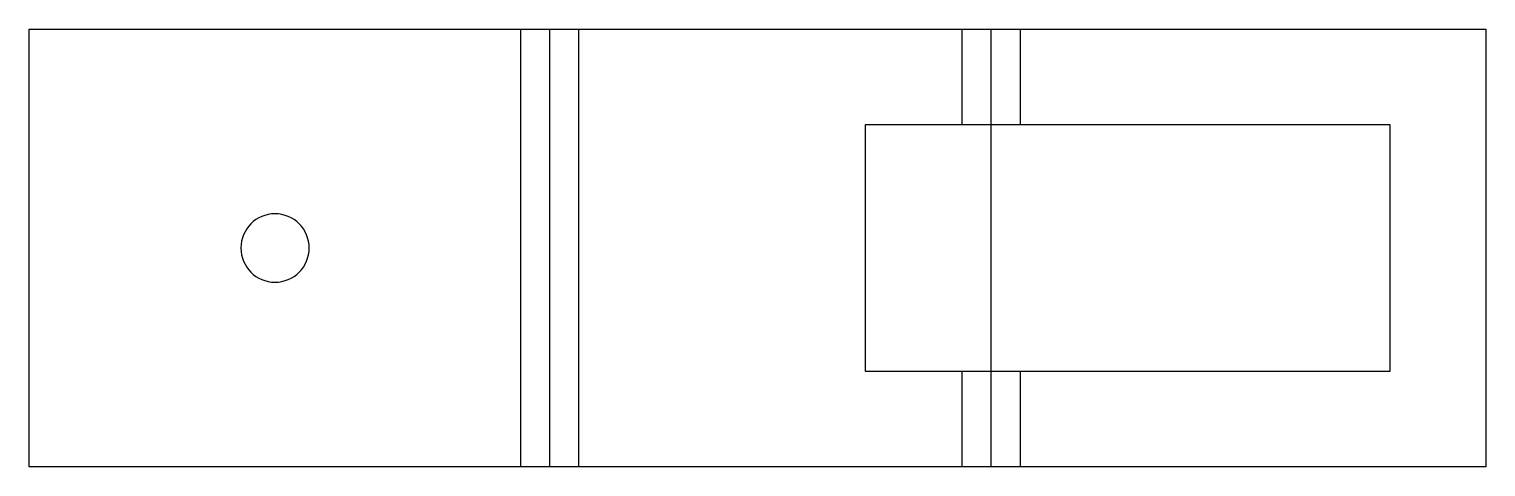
# Model space of a CAD drawing. Header units: millimetres. Extents: x 0 to 84.6, y 0 to 25.4.
import ezdxf

# ---------------------------------------------------------------- set-up
doc = ezdxf.new("R2010")
doc.units = ezdxf.units.MM

msp = doc.modelspace()

# ---------------------------------------------------------------- linework, layer by layer
at = {"layer": 'BEND'}
for p, q in [((30.243, 25.4), (30.243, 0)), ((55.892, 0), (55.892, 25.4))]:
    msp.add_line(p, q, dxfattribs=at)
at = {"layer": 'BEND_EXTENT'}
for p, q in [((28.562, 0), (28.562, 25.4)), ((31.923, 25.4), (31.923, 0)), ((54.212, 19.844), (54.212, 25.4)), ((57.573, 25.4), (57.573, 19.844)), ((54.212, 0), (54.212, 5.556)), ((57.573, 5.556), (57.573, 0))]:
    msp.add_line(p, q, dxfattribs=at)
at = {"layer": 'INTERIOR_PROFILES'}
msp.add_lwpolyline([(79.08, 19.844), (48.579, 19.844), (48.579, 5.556), (79.08, 5.556)], close=True, dxfattribs=at)
at = {"layer": 'INTERIOR_PROFILES', "extrusion": (0, 0, -1)}
msp.add_circle((-14.287, 12.7), 1.984, dxfattribs=at)
at = {"layer": 'OUTER_PROFILES'}
msp.add_lwpolyline([(84.637, 0), (0, 0), (0, 25.4), (84.637, 25.4)], close=True, dxfattribs=at)

doc.saveas('drawing.dxf')
